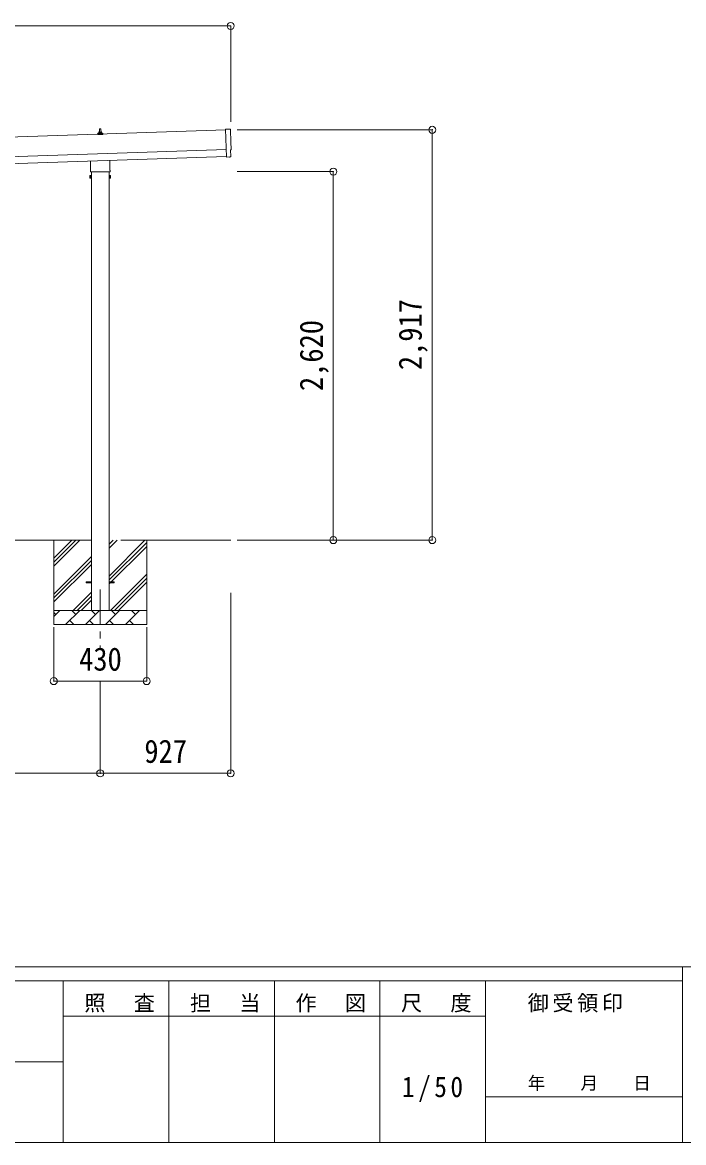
# Model space of a CAD drawing. Units: millimetres at full size, sheet at 1:50; some dimension numbers follow another scale. Extents: x -14053 to 14053, y -9700 to 9700.
# Drawn here: x 4212 to 8910, y -9700 to -1736 of the extents above; entities that cross this region are included whole.
import ezdxf
from ezdxf.enums import TextEntityAlignment as Align

# ---------------------------------------------------------------- set-up
doc = ezdxf.new("R2010")
doc.units = ezdxf.units.MM
doc.header["$LTSCALE"] = 50
doc.header["$PDMODE"] = 32
doc.header["$PDSIZE"] = 50
doc.linetypes.add('CHAIN1', pattern=[8, 5, -1, 1, -1])
for name, color, linetype, lineweight in [('0-0_0', 7, 'Continuous', 9), ('0-4_OTH_LINE', 7, 'CHAIN1', 9), ('0-6_PARTS1', 6, 'Continuous', 9), ('0-8_TABLE1', 7, 'Continuous', 9), ('F-0', 7, 'Continuous', 9)]:
    doc.layers.add(name, color=color, linetype=linetype, lineweight=lineweight)
doc.styles.add('ＭＳ ゴシック', font='')
doc.styles.get('ＭＳ ゴシック').set_extended_font_data('MS Gothic')

msp = doc.modelspace()

# ---------------------------------------------------------------- linework, layer by layer
at = {"layer": '0-0_0'}
for p, q in [((4702.05, -5416.95), (3027.05, -5416.95)), ((4434.55, -5416.95), (4434.55, -6016.95)), ((4434.55, -5602), (4619.6, -5416.95)), ((4434.55, -5573.72), (4591.32, -5416.95)), ((4434.55, -5545.43), (4563.03, -5416.95)), ((4827.05, -5672.05), (5082.15, -5416.95)), ((4827.05, -5474.06), (4884.16, -5416.95)), ((4827.05, -5445.77), (4855.88, -5416.95)), ((4827.05, -5700.33), (5094.55, -5432.83)), ((4827.05, -5728.62), (5094.55, -5461.12)), ((5693.64, -5416.95), (4911.05, -5416.95)), ((5094.55, -5416.95), (5094.55, -6016.95)), ((4434.55, -5799.99), (4702.05, -5532.49)), ((4434.55, -5828.27), (4702.05, -5560.77)), ((4434.55, -5856.56), (4702.05, -5589.06)), ((4836.71, -5916.95), (5094.55, -5659.11)), ((4864.99, -5916.95), (5094.55, -5687.39)), ((4893.28, -5916.95), (5094.55, -5715.68)), ((4572.15, -5916.95), (4702.05, -5787.05)), ((4600.44, -5916.95), (4702.05, -5815.33)), ((4628.72, -5916.95), (4702.05, -5843.62)), ((4434.55, -5916.95), (5094.55, -5916.95)), ((4434.55, -5959.84), (4477.45, -5916.95)), ((4448.89, -5945.5), (4434.55, -5931.16)), ((4518.87, -6016.95), (4618.87, -5916.95)), ((4590.31, -5945.5), (4561.76, -5916.95)), ((4660.29, -6016.95), (4760.29, -5916.95)), ((4731.74, -5945.5), (4703.18, -5916.95)), ((4801.71, -6016.95), (4901.71, -5916.95)), ((4873.16, -5945.5), (4844.6, -5916.95)), ((4943.13, -6016.95), (5043.13, -5916.95)), ((5014.58, -5945.5), (4986.02, -5916.95)), ((5091.27, -5916.95), (5094.55, -5913.67)), ((5094.55, -6016.95), (4434.55, -6016.95)), ((4547.42, -5988.4), (4575.97, -6016.95)), ((4688.84, -5988.4), (4717.4, -6016.95)), ((4830.26, -5988.4), (4858.82, -6016.95)), ((4971.68, -5988.4), (5000.24, -6016.95))]:
    msp.add_line(p, q, dxfattribs=at)
at = {"layer": '0-4_OTH_LINE'}
msp.add_line((4764.55, -5766.95), (4764.55, -6184.45), dxfattribs=at)
at = {"layer": '0-6_PARTS1'}
for p, q in [((241.55, -1761.29), (5691.55, -1761.29)), ((5691.55, -1761.29), (5691.55, -2442.24)), ((7123.91, -2499.94), (5737.33, -2499.94)), ((7123.91, -5416.95), (7123.91, -2499.94)), ((6420.77, -2796.95), (5737.33, -2796.95)), ((6420.77, -5416.95), (6420.77, -2796.95)), ((6420.77, -5416.95), (5737.33, -5416.95)), ((7123.91, -5416.95), (5737.33, -5416.95)), ((5691.55, -7074.78), (5691.55, -5791.19)), ((4434.55, -6419.25), (4434.55, -6035.68)), ((5094.55, -6419.25), (5094.55, -6035.68)), ((4434.55, -6419.25), (5094.55, -6419.25)), ((4764.55, -7074.78), (4764.55, -6419.25)), ((2964.55, -7074.78), (4764.55, -7074.78)), ((4764.55, -7074.78), (5691.55, -7074.78))]:
    msp.add_line(p, q, dxfattribs=at)
for p in [(5691.55, -1761.29), (7123.91, -2499.94), (6420.77, -2796.95), (6420.77, -5416.95), (7123.91, -5416.95), (4434.55, -6419.25), (5094.55, -6419.25), (4764.55, -7074.78), (5691.55, -7074.78)]:
    msp.add_point(p, dxfattribs=at)
at = {"layer": '0-8_TABLE1', "color": 4}
for p, q in [((5655.92, -2500.54), (272.91, -2679.97)), ((4746.3, -2533.19), (4746.3, -2525.47)), ((4782.8, -2533.19), (4746.3, -2533.19)), ((4746.69, -2524.69), (4782.42, -2524.69)), ((4747.07, -2524.5), (4753.79, -2522.87)), ((4754.17, -2522.69), (4774.94, -2522.69)), ((4754.55, -2521.9), (4754.55, -2517.69)), ((4755.55, -2517.69), (4773.55, -2517.69)), ((4758.55, -2517.69), (4759.28, -2494.16)), ((4760.28, -2493.19), (4768.83, -2493.19)), ((4769.83, -2494.16), (4770.55, -2517.69)), ((4774.55, -2521.9), (4774.55, -2517.69)), ((4782.04, -2524.5), (4775.32, -2522.87)), ((4782.8, -2533.19), (4782.8, -2525.47)), ((277.57, -2819.89), (5660.58, -2640.46)), ((279.24, -2869.86), (5662.25, -2690.43)), ((5662.34, -2693.2), (5662.37, -2694.2)), ((5681.99, -2693.54), (5688.9, -2692.95)), ((4696.25, -2787.18), (4696.25, -2722.63)), ((4832.85, -2718.08), (4832.85, -2787.18)), ((4690.55, -2825.45), (4691.31, -2824.13)), ((4690.55, -2825.45), (4690.55, -2842.45)), ((4690.55, -2842.45), (4691.31, -2843.76)), ((4697.55, -2829.04), (4691.31, -2829.04)), ((4697.55, -2838.86), (4691.31, -2838.86)), ((4697.55, -2843.76), (4691.31, -2843.76)), ((4694.55, -2795.95), (4694.55, -2790.45)), ((4832.49, -2799.45), (4696.62, -2799.45)), ((4700.05, -2843.15), (4697.55, -2843.15)), ((4702.05, -2799.45), (4702.05, -5916.95)), ((4827.05, -5916.95), (4827.05, -2799.45)), ((4829.05, -2843.15), (4831.55, -2843.15)), ((4831.55, -2829.04), (4837.79, -2829.04)), ((4831.55, -2838.86), (4837.79, -2838.86)), ((4831.55, -2843.76), (4837.79, -2843.76)), ((4834.55, -2790.45), (4834.55, -2795.95)), ((4838.55, -2825.45), (4837.79, -2824.13)), ((4838.55, -2842.45), (4837.79, -2843.76)), ((4838.55, -2825.45), (4838.55, -2842.45)), ((4664.55, -5712.45), (4702.05, -5712.45)), ((4664.55, -5721.45), (4664.55, -5712.45)), ((4664.55, -5721.45), (4702.05, -5721.45)), ((4827.05, -5712.45), (4864.55, -5712.45)), ((4827.05, -5721.45), (4864.55, -5721.45)), ((4864.55, -5721.45), (4864.55, -5712.45))]:
    msp.add_line(p, q, dxfattribs=at)
for points in [[(5687.36, -2496.05), (5655.75, -2495.45), (5662.34, -2693.2)], [(5681.24, -2693.29), (5680.56, -2692.69), (5662.37, -2694.2)], [(5691.64, -2689.87), (5690.07, -2642.86), (5690.67, -2642.84)], [(4697.55, -2843.76), (4697.55, -2824.13), (4691.31, -2824.13)], [(4697.55, -2843.15), (4697.55, -2824.75), (4700.05, -2824.75)], [(4831.55, -2843.15), (4831.55, -2824.75), (4829.05, -2824.75)], [(4831.55, -2843.76), (4831.55, -2824.13), (4837.79, -2824.13)]]:
    msp.add_lwpolyline(points, dxfattribs=at)
for points in [[(4700.05, -2844.45), (4700.05, -2823.45), (4702.05, -2823.45), (4702.05, -2844.45)], [(4829.05, -2844.45), (4829.05, -2823.45), (4827.05, -2823.45), (4827.05, -2844.45)]]:
    msp.add_lwpolyline(points, close=True, dxfattribs=at)
for centre, radius, start, end in [((4747.3, -2525.47), 1, 103.62699, 180), ((4753.55, -2521.9), 1, 283.62699, 0), ((4758.64, -2518.32), 4.13, 90, 171.17633), ((4755.55, -2518.69), 1, 90, 180), ((4760.28, -2494.19), 1, 90, 178.60509), ((4767.89, -2517.69), 4.83, 133.60282, 180), ((4761.22, -2517.69), 4.83, 0, 46.39718), ((4768.83, -2494.19), 1, 1.39491, 90), ((4770.47, -2518.32), 4.13, 8.82367, 90), ((4773.55, -2518.69), 1, 0, 90), ((4775.55, -2521.9), 1, 180, 256.37301), ((4781.8, -2525.47), 1, 0, 76.37301), ((4698.55, -2790.45), 4, 125.09963, 180), ((4830.55, -2790.45), 4, 0, 54.90037), ((4694.9, -2826.59), 4.34, 145.61575, 214.38425), ((4706.79, -2833.95), 16.24, 162.41205, 197.58795), ((4694.9, -2841.31), 4.34, 145.61575, 214.38425), ((4698.55, -2795.95), 4, 180, 194.47751), ((4698.55, -2795.95), 4, 194.47751, 241.04498), ((4830.55, -2795.95), 4, 298.95502, 345.52249), ((4830.55, -2795.95), 4, 345.52249, 0), ((4822.31, -2833.95), 16.24, 342.41205, 17.58795), ((4834.21, -2826.59), 4.34, 325.61575, 34.38425), ((4834.21, -2841.31), 4.34, 325.61575, 34.38425)]:
    msp.add_arc(centre, radius, start, end, dxfattribs=at)
for centre, major_axis, ratio, start_param, end_param in [((5687.3, -2499.05), (3, 0.1), 0.99863, 6.2683889, 7.8016218), ((10452.86, -2410.66), (-4760.73, -158.69), 0.99863, 6.2683889, 6.2976778), ((5681.91, -2692.55), (0.75, -0.666), 0.9974, 4.712389, 5.5252311), ((5688.63, -2689.96), (2.25, -2), 0.9974, 5.5252311, 7.0411395), ((5690.52, -2638.45), (4.4, 0.15), 0.99863, 4.712389, 6.2976778)]:
    msp.add_ellipse(centre, major_axis=major_axis, ratio=ratio, start_param=start_param, end_param=end_param, dxfattribs=at)
at = {"layer": 'F-0', "color": 5, "lineweight": 5}
for p, q in [((-14053.43, -8450), (13346.57, -8450)), ((8901.98, -8450), (8901.98, -9700)), ((-14053.43, -8550), (8901.98, -8550)), ((4501.97, -8550), (4501.97, -9700)), ((5251.97, -8550), (5251.97, -9700)), ((6001.97, -8550), (6001.97, -9700)), ((6751.97, -8550), (6751.97, -9700)), ((7501.97, -8550), (7501.97, -9700)), ((4501.97, -8800), (7501.97, -8800)), ((-5748.03, -9125), (4501.97, -9125)), ((7501.97, -9375), (8901.98, -9375)), ((-14053.43, -9700), (13346.57, -9700))]:
    msp.add_line(p, q, dxfattribs=at)

# ---------------------------------------------------------------- texts
at = {"layer": '0-6_PARTS1', "color": 7, "style": 'ＭＳ ゴシック', "width": 0.9}
for s, p in [('2,917', (7098.91, -4208.44)), ('2,620', (6395.77, -4356.95))]:
    msp.add_text(s, height=165, rotation=90, dxfattribs=at).set_placement(p, align=Align.BOTTOM_LEFT)
for s, p in [('430', (4614.55, -6394.25)), ('927', (5078.05, -7049.78))]:
    msp.add_text(s, height=165, dxfattribs=at).set_placement(p, align=Align.BOTTOM_LEFT)
at = {"layer": 'F-0', "style": 'ＭＳ ゴシック'}
msp.add_text('年\u3000\u3000月\u3000\u3000日', height=91.64, dxfattribs=at).set_placement((7801.98, -9350), align=Align.BOTTOM_LEFT)
at = {"layer": 'F-0', "attachment_point": 7, "style": 'ＭＳ ゴシック'}
for s, insert, char_height in [('\\T1.17;照\u3000査', (4651.98, -8775), 110), ('\\T1.17;担\u3000当', (5401.98, -8775), 110), ('\\T1.17;作\u3000図', (6151.97, -8775), 110), ('\\T1.17;尺\u3000度', (6901.98, -8775), 110), ('\\T1.17;御受領印', (7801.97, -8775), 110), ('\\T1.28;\\W0.9;1/50', (6908.22, -9412.5), 146.6)]:
    msp.add_mtext(s, dxfattribs=dict(at, insert=insert, char_height=char_height))

doc.saveas('drawing.dxf')
